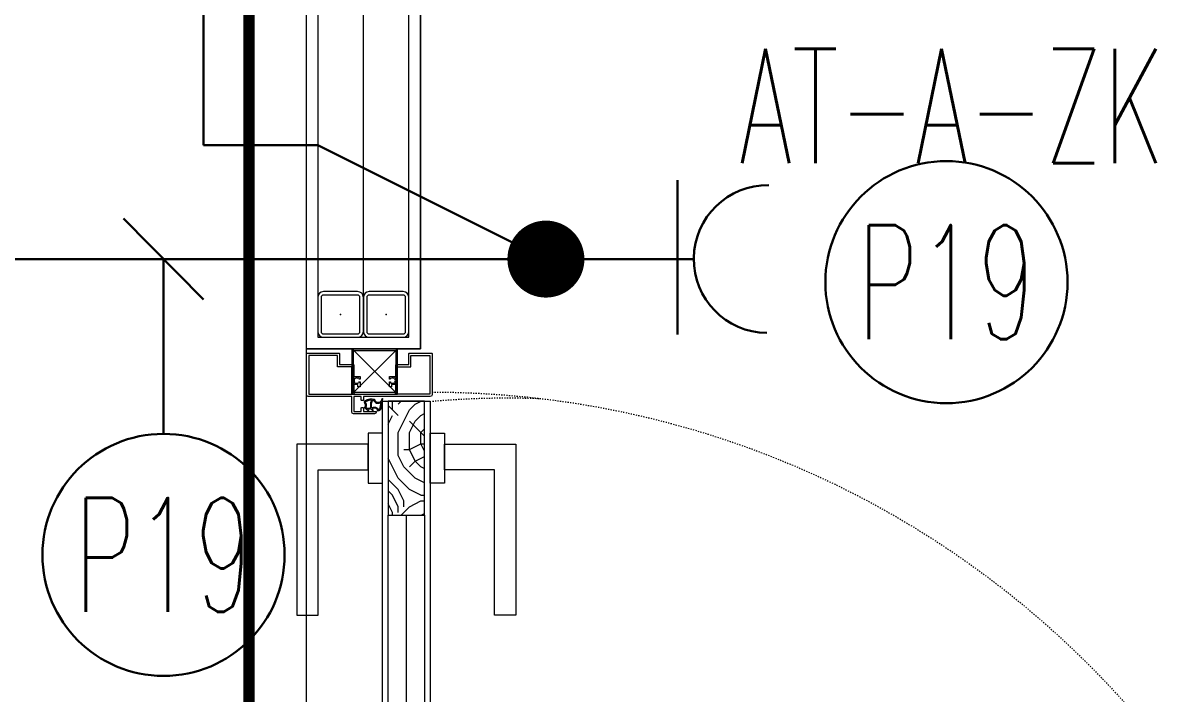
# Model space of a CAD drawing. Extents: x -1439 to 23780, y -1362 to 4476.
# Drawn here: x 1492.7 to 1593.6, y 560.7 to 619.6 of the extents above; entities that cross this region are included whole.
import ezdxf
from ezdxf.enums import TextEntityAlignment as Align

# ---------------------------------------------------------------- set-up
doc = ezdxf.new("R2010")
doc.units = 0
doc.header["$MEASUREMENT"] = 0
doc.linetypes.add('Audi$0$DOT2', pattern=[0.125, 0, -0.125])
doc.linetypes.add('Audi$0$HIDDEN2', pattern=[4.7624999999999975, 3.174999999999998, -1.587499999999999])
doc.layers.get('0').update_dxf_attribs({"color": 9, "lineweight": 9})
for name, color, linetype, lineweight in [('Audi$0$06D', 8, 'Continuous', 9), ('Audi$0$09', 8, 'Continuous', 9), ('Audi$0$10', 8, 'Continuous', 9), ('Audi$0$11', 8, 'Continuous', 9), ('Audi$0$12', 8, 'Continuous', 9), ('Audi$0$20', 8, 'Audi$0$DOT2', 9), ('Audi$0$21', 8, 'Continuous', 9), ('Audi$0$22', 8, 'Continuous', 9), ('Audi$0$33', 8, 'Audi$0$BATTING', 9), ('Audi$0$35', 8, 'Continuous', 9), ('E-KABLO', 7, 'Continuous', 30), ('E-LINYE', 7, 'Continuous', 30), ('E-PRİZ', 7, 'Continuous', 30), ('E-YAZI', 7, 'Continuous', 30)]:
    doc.layers.add(name, color=color, linetype=linetype, lineweight=lineweight)
doc.styles.add('Audi$0$Arial', font='arial.ttf', dxfattribs={"height": 2.5})
doc.styles.add('E-YAZI', font='txttw.shx')
doc.linetypes.add('Audi$0$BATTING', pattern='A,0.0001,-0.1,[134,ltypeshp.shx,S=0.1,R=0,X=-0.1,Y=0],-0.2,[134,ltypeshp.shx,S=0.1,R=180,X=0.1,Y=0],-0.1', length=0.4001000000000002)

# ---------------------------------------------------------------- blocks, each defined once
blk = doc.blocks.new('Audi$0$0_doorno')
blk.add_lwpolyline([(4.499999999999829, 5.684e-13), (12.49999999999983, 5.684e-13)])
blk.add_ellipse((-0.8905500000001325, 5.684e-13), major_axis=(-5.390550000000001, 0), ratio=0.6666666666666666)
at = {"style": 'Audi$0$Arial'}
blk.add_attdef('YUKSEKLIK', text='', height=2, dxfattribs=at).set_placement((4.999999999999821, 12.30000000000063), align=Align.TOP_LEFT)
blk.add_attdef('KAPINO', text='', height=2, dxfattribs=at).set_placement((-1.705e-13, 5.684e-13), align=Align.MIDDLE)
blk.add_attdef('GENISLIK', text='', height=2, dxfattribs=at).set_placement((4.999999999999823, -3.789358799453337), align=Align.BOTTOM_LEFT)
blk = doc.blocks.new('Audi$0$Prf-40x40')
for points in [[(1.5, -1.999999999998179), (-1.5, -2.000000000001818, -0.4142135623730951), (-2, -1.500000000001818), (-2, 1.499999999998179, -0.4142135623730951), (-1.5, 1.999999999998179), (1.5, 2.000000000001818, -0.4142135623730951), (2, 1.500000000001818), (2, -1.499999999998179, -0.4142135623730951)], [(1.5, -1.699999999998908), (-1.5, -1.700000000002544, -0.4142135623738941), (-1.699999999997089, -1.500000000001818), (-1.699999999997089, 1.499999999998179, -0.4142135623738941), (-1.5, 1.699999999998908), (1.5, 1.700000000002544, -0.4142135623738941), (1.699999999997089, 1.500000000001818), (1.699999999997089, -1.499999999998179, -0.4142135623738941)]]:
    blk.add_lwpolyline(points, format="xyb", close=True)
at = {"color": 252}
blk.add_point((0, 0), dxfattribs=at)
blk = doc.blocks.new('Audi$0$p-korkasa_40x40')
at = {"layer": 'Audi$0$10'}
for points in [[(-2, -2), (-2, -2, 4.557571570274368), (-2, -2), (2, -2.000000000000454, 6.895317174706505), (2, -2.000000000000454), (2, -2.000000000000454), (2, 2.000000000000454), (-2, 2), (-2, -2)], [(-1.85000000000582, -1.85000000000582), (-1.85000000000582, 1.85000000000582), (1.85000000000582, 1.85000000000582), (1.85000000000582, -1.85000000000582), (-1.85000000000582, -1.85000000000582, -4.556434831823175), (-1.85000000000582, -1.85000000000582)]]:
    blk.add_lwpolyline(points, format="xyb", close=True, dxfattribs=at)
for points in [[(2, -2.000000000000454), (-2, 2)], [(2, 2.000000000000454), (-2, -1.96874570933869)]]:
    blk.add_lwpolyline(points, dxfattribs=at)
blk = doc.blocks.new('Audi$0$p-kapı')
at = {"layer": 'Audi$0$09'}
h = blk.add_hatch(dxfattribs=at)
h.set_pattern_fill('LOGEND', color=256, scale=10, style=0)
h.set_pattern_definition([(360, (-1512.441820109354, -1967.639528495034), (9.999999999999996, -10), [3, -7]), (360, (-1512.441820109354, -1968.139528495034), (9.999999999999996, -10), [3, -7]), (360, (-1511.941820109354, -1969.139528495034), (9.999999999999996, -10), [2, -8]), (360, (-1511.441820109354, -1970.139528495034), (9.999999999999996, -10), [1.5, -8.5]), (360, (-1511.441820109354, -1971.139528495034), (9.999999999999996, -10), [1, -9]), (360, (-1513.941820109354, -1972.139528495034), (9.999999999999996, -10), [0.5, -2.5, 0.5, -6.5]), (360, (-1512.441820109354, -1972.639528495034), (9.999999999999996, -10), [0.5, -4, 1.5, -4]), (360, (-1510.441820109354, -1973.139528495034), (9.999999999999996, -10), [0.5, -0.5, 0.5, -8.5]), (360, (-1510.941820109354, -1973.639528495034), (9.999999999999996, -10), [0.5, -9.5]), (360, (-1511.441820109354, -1974.639528495034), (9.999999999999996, -10), [1.5, -8.5]), (360, (-1511.441820109354, -1975.639528495034), (9.999999999999996, -10), [2, -8]), (360, (-1511.941820109354, -1976.639528495034), (9.999999999999996, -10), [2.5, -3, 0.5, -4]), (270, (-1515.941820109354, -1970.639528495034), (-10, -9.999999999999996), [0.5, -1, 2.5, -6]), (270, (-1515.441820109354, -1971.639528495034), (-10, -9.999999999999996), [0.5, -0.5, 1.5, -7.5]), (270, (-1514.941820109354, -1975.639528495034), (-10, -9.999999999999996), [1, -9]), (270, (-1514.441820109354, -1971.639528495034), (-10, -9.999999999999996), [2, -3, 0.5, -4.5]), (270, (-1513.941820109354, -1977.139528495033), (-10, -9.999999999999996), [0.5, -9.5]), (270, (-1513.441820109354, -1972.139528495034), (-10, -9.999999999999996), [1.5, -8.5]), (270, (-1512.441820109354, -1972.639528495034), (-10, -9.999999999999996), [1, -9]), (270, (-1511.441820109354, -1972.639528495034), (-10, -9.999999999999996), [0.5, -1.5, 1.5, -6.5]), (270, (-1510.941820109354, -1973.139528495034), (-10, -9.999999999999996), [0.5, -9.5]), (270, (-1510.441820109354, -1971.139528495034), (-10, -9.999999999999996), [1.399999999999999, -8.6]), (270, (-1509.941820109354, -1969.139528495034), (-10, -9.999999999999996), [1, -9]), (270, (-1508.941820109354, -1973.139528495034), (-10, -9.999999999999996), [0.5, -9.5]), (270, (-1507.941820109354, -1972.639528495034), (-10, -9.999999999999996), [1.5, -8.5]), (270, (-1506.941820109354, -1972.639528495034), (-10, -9.999999999999996), [1.5, -8.5]), (314.9999999999999, (-1508.441820109354, -1968.639528495034), (-3.3e-15, -10.00000000019025), [0.7071000000000001, -0.7071000000000001, 0.7071000000000001, -12.02083562]), (314.9999999999999, (-1510.441820109354, -1971.139528495034), (-3.3e-15, -10.00000000019025), [1.414199999999999, -12.72793562]), (314.9999999999999, (-1514.441820109354, -1976.139528495034), (-3.3e-15, -10.00000000019025), [1.414199999999999, -12.72793562]), (314.9999999999999, (-1512.441820109354, -1973.639528495034), (-3.3e-15, -10.00000000019025), [1.414199999999999, -12.72793562]), (314.9999999999999, (-1511.941820109354, -1971.639528495034), (-3.3e-15, -10.00000000019025), [1.414199999999999, -12.72793562]), (314.9999999999999, (-1508.941820109354, -1969.639528495034), (-3.3e-15, -10.00000000019025), [1.414199999999999, -12.72793562]), (314.9999999999999, (-1509.941820109354, -1970.139528495034), (-3.3e-15, -10.00000000019025), [2.121319999999998, -12.02081562]), (314.9999999999999, (-1512.941820109354, -1974.639528495034), (-3.3e-15, -10.00000000019025), [0.7071000000000001, -13.43503562]), (314.9999999999999, (-1513.441820109354, -1975.639528495034), (-3.3e-15, -10.00000000019025), [0.7071000000000001, -13.43503562]), (314.9999999999999, (-1509.441820109354, -1975.639528495034), (-3.3e-15, -10.00000000019025), [0.7071000000000001, -13.43503562]), (314.9999999999999, (-1513.441820109354, -1970.639528495034), (-3.3e-15, -10.00000000019025), [0.7071000000000001, -13.43503562]), (314.9999999999999, (-1507.941820109354, -1974.139528495034), (-3.3e-15, -10.00000000019025), [0.7071000000000001, -13.43503562]), (314.9999999999999, (-1511.441820109354, -1973.139528495034), (-3.3e-15, -10.00000000019025), [0.7071000000000001, -13.43503562]), (314.9999999999999, (-1510.441820109354, -1974.139528495034), (-3.3e-15, -10.00000000019025), [0.7071000000000001, -13.43503562]), (225, (-1510.941820109354, -1972.139528495034), (-10.00000000019025, 3.3e-15), [0.7071000000000001, -0.7071000000000001, 2.121319999999998, -10.60661562]), (225, (-1509.441820109354, -1972.139528495034), (-10.00000000019025, 3.3e-15), [0.7071000000000001, -13.43503562]), (225, (-1509.441820109354, -1968.639528495034), (-10.00000000019025, 3.3e-15), [0.7071000000000001, -13.43503562]), (225, (-1511.441820109354, -1971.139528495034), (-10.00000000019025, 3.3e-15), [0.7071000000000001, -13.43503562]), (225, (-1509.941820109354, -1973.139528495034), (-10.00000000019025, 3.3e-15), [0.7071000000000001, -13.43503562]), (225, (-1512.441820109354, -1970.639528495034), (-10.00000000019025, 3.3e-15), [0.7071000000000001, -13.43503562]), (225, (-1508.441820109354, -1970.639528495034), (-10.00000000019025, 3.3e-15), [0.7071000000000001, -13.43503562]), (225, (-1515.441820109354, -1967.639528495034), (-10.00000000019025, 3.3e-15), [0.7071000000000001, -13.43503562]), (225, (-1514.941820109354, -1968.139528495034), (-10.00000000019025, 3.3e-15), [1.414199999999999, -12.72793562]), (225, (-1514.441820109354, -1968.639528495034), (-10.00000000019025, 3.3e-15), [1.414199999999999, -12.72793562]), (225, (-1513.441820109354, -1968.639528495034), (-10.00000000019025, 3.3e-15), [1.414199999999999, -12.72793562]), (225, (-1512.941820109354, -1969.639528495034), (-10.00000000019025, 3.3e-15), [1.414199999999999, -12.72793562]), (225, (-1508.941820109354, -1973.639528495034), (-10.00000000019025, 3.3e-15), [1.414199999999999, -12.72793562]), (225, (-1506.941820109354, -1968.639528495034), (-10.00000000019025, 3.3e-15), [1.414199999999999, -12.72793562]), (225, (-1506.441820109354, -1976.639528495034), (-10.00000000019025, 3.3e-15), [1.414199999999999, -12.72793562]), (225, (-1506.441820109354, -1975.639528495034), (-10.00000000019025, 3.3e-15), [1.414199999999999, -12.72793562]), (225, (-1507.441820109354, -1975.139528495034), (-10.00000000019025, 3.3e-15), [1.414199999999999, -12.72793562]), (225, (-1514.441820109354, -1975.139528495034), (-10.00000000019025, 3.3e-15), [2.121319999999998, -12.02081562]), (225, (-1507.941820109354, -1974.139528495034), (-10.00000000019025, 3.3e-15), [2.121319999999998, -12.02081562]), (333.4349487999999, (-1513.441820109354, -1977.139528495033), (10.00000000000094, -4.0006493e-09), [1.117999999999998, -21.24267976999997]), (333.4349487999999, (-1513.441820109354, -1972.139528495034), (10.00000000000094, -4.0006493e-09), [1.117999999999998, -21.24267976999997]), (333.4349487999999, (-1512.441820109354, -1975.139528495034), (10.00000000000094, -4.0006493e-09), [1.117999999999998, -21.24267976999997]), (333.4349487999999, (-1509.441820109354, -1968.139528495034), (10.00000000000094, -4.0006493e-09), [1.117999999999998, -21.24267976999997]), (333.4349487999999, (-1509.941820109354, -1969.139528495034), (10.00000000000094, -4.0006493e-09), [1.117999999999998, -21.24267976999997]), (333.4349487999999, (-1512.941820109354, -1971.139528495034), (10.00000000000094, -4.0006493e-09), [1.117999999999998, -21.24267976999997]), (333.4349487999999, (-1512.941820109354, -1976.139528495034), (10.00000000000094, -4.0006493e-09), [1.117999999999998, -21.24267976999997]), (333.4349487999999, (-1509.941820109354, -1973.139528495034), (10.00000000000094, -4.0006493e-09), [2.235999999999996, -20.12467976999998]), (296.5650511799998, (-1509.941820109354, -1974.639528495034), (5.099821e-10, -10.00000000000094), [1.117999999999975, -21.24267976999961]), (296.5650511799998, (-1508.441820109354, -1971.639528495034), (5.099821e-10, -10.00000000000094), [1.117999999999975, -21.24267976999961]), (296.5650511799998, (-1513.441820109354, -1973.639528495034), (5.099821e-10, -10.00000000000094), [1.117999999999975, -21.24267976999961]), (296.5650511799998, (-1515.441820109354, -1974.139528495034), (5.099821e-10, -10.00000000000094), [1.117999999999975, -21.24267976999961]), (296.5650511799998, (-1509.441820109354, -1972.139528495034), (5.099821e-10, -10.00000000000094), [1.117999999999975, -21.24267976999961]), (296.5650511799998, (-1510.441820109354, -1972.139528495034), (5.099821e-10, -10.00000000000094), [1.117999999999975, -21.24267976999961]), (296.5650511799998, (-1514.441820109354, -1973.639528495034), (5.099821e-10, -10.00000000000094), [2.23599999999995, -20.12467976999961]), (296.5650511799998, (-1506.941820109354, -1970.139528495034), (5.099821e-10, -10.00000000000094), [2.23599999999995, -20.12467976999961]), (296.5650511799998, (-1507.941820109354, -1970.639528495034), (5.099821e-10, -10.00000000000094), [2.23599999999995, -20.12467976999961]), (243.4349487999999, (-1515.941820109354, -1969.139528495034), (-4.0006526e-09, -10.00000000000094), [1.117999999999979, -21.24267976999967]), (243.4349487999999, (-1515.941820109354, -1974.639528495034), (-4.0006526e-09, -10.00000000000094), [1.117999999999979, -21.24267976999967]), (243.4349487999999, (-1513.941820109354, -1967.639528495034), (-4.0006526e-09, -10.00000000000094), [1.117999999999979, -21.24267976999967]), (243.4349487999999, (-1514.941820109354, -1976.639528495034), (-4.0006526e-09, -10.00000000000094), [1.117999999999979, -21.24267976999967]), (243.4349487999999, (-1513.941820109354, -1970.639528495034), (-4.0006526e-09, -10.00000000000094), [1.117999999999979, -21.24267976999967]), (243.4349487999999, (-1511.941820109354, -1971.639528495034), (-4.0006526e-09, -10.00000000000094), [1.117999999999979, -21.24267976999967]), (243.4349487999999, (-1510.941820109354, -1973.639528495034), (-4.0006526e-09, -10.00000000000094), [1.117999999999979, -21.24267976999967]), (243.4349487999999, (-1515.441820109354, -1969.639528495034), (3.2114650989e-06, -10.00000160773382), [1.117999999999979, -21.24267976999967]), (243.4349487999999, (-1512.941820109354, -1971.139528495034), (-4.0006526e-09, -10.00000000000094), [1.117999999999979, -21.24267976999967]), (243.4349487999999, (-1509.941820109354, -1970.139528495034), (-4.0006526e-09, -10.00000000000094), [1.117999999999979, -21.24267976999967]), (243.4349487999999, (-1508.941820109354, -1971.139528495034), (-4.0006526e-09, -10.00000000000094), [1.117999999999979, -21.24267976999967]), (243.4349487999999, (-1506.941820109354, -1974.139528495034), (-4.0006526e-09, -10.00000000000094), [1.117999999999979, -21.24267976999967]), (243.4349487999999, (-1514.441820109354, -1977.139528495033), (-4.0006526e-09, -10.00000000000094), [1.117999999999979, -21.24267976999967]), (243.4349487999999, (-1515.941820109354, -1976.639528495034), (-4.0006526e-09, -10.00000000000094), [2.235999999999958, -20.12467976999968]), (243.4349487999999, (-1514.441820109354, -1969.639528495034), (-4.0006526e-09, -10.00000000000094), [2.235999999999958, -20.12467976999968]), (206.5650511799999, (-1515.941820109354, -1968.139528495034), (-10.00000000000094, -5.099854e-10), [1.117999999999995, -21.24267976999997]), (206.5650511799999, (-1507.441820109354, -1967.639528495034), (-10.00000000000094, -5.099854e-10), [1.117999999999995, -21.24267976999997]), (206.5650511799999, (-1507.941820109354, -1972.639528495034), (-10.00000000000094, -5.099854e-10), [1.117999999999995, -21.24267976999997]), (206.5650511799999, (-1511.941820109354, -1969.139528495034), (-10.00000000000094, -5.099854e-10), [1.117999999999995, -21.24267976999997]), (206.5650511799999, (-1512.441820109354, -1968.139528495034), (-10.00000000000094, -5.099854e-10), [1.117999999999995, -21.24267976999997]), (206.5650511799999, (-1511.441820109354, -1970.139528495034), (-10.00000000000094, -5.099854e-10), [1.117999999999995, -21.24267976999997]), (206.5650511799999, (-1508.441820109354, -1976.139528495034), (-10.00000000000094, -5.099854e-10), [1.117999999999995, -21.24267976999997]), (206.5650511799999, (-1507.441820109354, -1976.639528495034), (-10.00000000000094, -5.099854e-10), [2.235999999999995, -20.12467976999997])])
h.paths.add_polyline_path([(1.170000000001889, -81.66295667744998), (1.202328709074208, -81.66295667744998), (1.202328709074208, -80.86796583734395), (1.170000000001889, -80.86796583734395), (1.170000000001889, -80.34999999999854), (1.202328709074208, -80.34999999999854), (1.202328709074208, -79.40000000000146), (4.337671290930301, -79.40000000000146), (4.337671290930301, -80.34999999999854), (4.370000000002618, -80.34999999999854), (4.370000000002618, -80.86796583734395), (4.337671290930301, -80.86796583734395), (4.337671290930301, -81.66295667744998), (4.370000000002618, -81.66295667744998), (4.370000000002618, -85.40000000000146), (1.170000000001889, -85.40000000000146)])
h.paths.add_polyline_path([(1.202328709074208, -77.93203416265895), (1.202328709074208, -77.13704332255294), (1.170000000001889, -77.13704332255294), (1.170000000001889, -75.40008858544023), (4.370000000002618, -75.40008858544023), (4.370000000002618, -77.13704332255294), (4.337671290930301, -77.13704332255294), (4.337671290930301, -77.93203416265895), (4.370000000002618, -77.93203416265895), (4.370000000002618, -78.44999999999709), (4.337671290930301, -78.45000000000434), (4.337671290930301, -79.40000000000146), (1.202328709074208, -79.40000000000146), (1.202328709074208, -78.45000000000434), (1.170000000001889, -78.45000000000434), (1.170000000001889, -77.93203416265895)])
at = {"layer": 'Audi$0$10'}
h = blk.add_hatch(color=256, dxfattribs=at)
edge = h.paths.add_edge_path()
edge.add_spline(control_points=[(-0.5369756097570644, -84.51241686969297), (-0.5906374453152239, -84.5518905258723), (-0.6878822009421129, -84.62342378614264), (-0.7823709486983716, -84.73020272285794), (-0.8899654388224005, -84.81634565772401), (-0.8351330276491353, -84.92515451247162), (-0.7993581297414494, -85.02739724353887), (-0.8236312188018928, -85.13593551153463), (-0.8909774078929331, -85.2204025707906), (-0.8936748011838059, -85.31350848440346), (-0.8901922852564894, -85.42809680375649), (-0.728764212148235, -85.49924616048519), (-0.5556085026000801, -85.58372597600827), (-0.3208874964548158, -85.6044139906153), (-0.1643808494300174, -85.57919688549735), (-0.0170845106040361, -85.58614067232702), (-0.0044594722057809, -85.47231593469769), (0.0795073431909259, -85.40046526712104), (0.1646003593887144, -85.2870381913017), (0.2895508234578301, -85.30929536580516), (0.4061617531915547, -85.32681202102684), (0.5518175704273744, -85.36757930904423), (0.5995418682032323, -85.49443736144892), (0.6480338603832934, -85.67184330132295), (0.6698076058928564, -85.62376578052499), (0.6769063150313741, -85.59945321430133)], knot_values=[0, 0, 0, 0, 1.972481329933421, 3.574485720078666, 4.459231721842631, 5.627326994262999, 6.631388320856649, 7.787072978740821, 8.75015276194368, 9.776376719050775, 10.52172028727109, 11.98318526219924, 14.34903833668033, 16.62296311174929, 18.66660599276623, 19.53265988375316, 20.30320742306432, 21.53106540985929, 22.8950020509257, 24.14050273090668, 24.94140504827469, 26.57643914558082, 28.1214307914516, 29.40842415818681, 30.06904306217089, 30.06904306217089, 30.06904306217089, 30.06904306217089], degree=3, periodic=0)
edge.add_arc((0.6577079170856451, -85.59384772447082), 0.0200000000000125, 703.7234121128039, 729.6961277373919)
edge.add_line((0.6774222141648352, -85.59047926923813), (0.514778214589569, -84.63858532773519))
edge.add_spline(control_points=[(0.5147782145904785, -84.63858532773156), (0.4684569597193331, -84.61121200024355), (0.4029367876937613, -84.55669608320022), (0.299123291955766, -84.55094408860168), (0.2368332224687037, -84.5669421721468), (0.2434630590905726, -84.56630475889688), (0.2195726180252677, -84.63769904915534), (0.2195726180252677, -84.63769904915534)], knot_values=[0, 0, 0, 0, 0.2230052084876708, 0.4469780816912642, 0.8022655540997069, 1.018676818468204, 1.060393501096338, 1.060393501096338, 1.060393501096338, 1.060393501096338], degree=3, periodic=0)
edge.add_arc((-0.0149015127535677, -84.5842358186128), 0.2404920685283454, 578.8576386954633, 707.1553904040015, ccw=False)
edge.add_spline(control_points=[(-0.2021744220619439, -84.73511753541244), (-0.1844337589864153, -84.70879782966219), (-0.1854437276160752, -84.65074498127069), (-0.1315036820815294, -84.5540416680233), (-0.2492554579002899, -84.55561594154278), (-0.2605854891371564, -84.74868430823697), (-0.4150242235737096, -84.68619836643484), (-0.6628840222583677, -84.69875890661933), (-0.5288317618396832, -84.58261839942134), (-0.5347583595721517, -84.5315299911963), (-0.5369756097570644, -84.51241686969297)], knot_values=[1.684532790128255, 1.684532790128255, 1.684532790128255, 1.684532790128255, 1.827512949640418, 2.001131811412198, 2.034132841388928, 2.383878172112238, 2.570749579948123, 2.81730155771981, 2.995364809708569, 3.101801527567439, 3.101801527567439, 3.101801527567439, 3.101801527567439], degree=3, periodic=0)
edge = h.paths.add_edge_path(flags=16)
edge.add_spline(control_points=[(0.4883339317893844, -85.29245044420531), (0.4716886541282295, -85.27617170474696), (0.4523573484184455, -85.25991805080413), (0.4147011533677869, -85.23712323497604), (0.4001201892897372, -85.23009669489694), (0.3915949691217975, -85.22622697612678)], knot_values=[4.696285649924368, 4.696285649924368, 4.696285649924368, 4.696285649924368, 4.79612257682362, 4.79612257682362, 4.854419796380462, 4.854419796380462, 4.854419796380462, 4.854419796380462], degree=3, periodic=0)
edge.add_spline(control_points=[(0.3915949691217975, -85.22622697612678), (0.3885683923836041, -85.22639217222604), (0.3855311636252736, -85.2263443169286), (0.3757315162838495, -85.22599751089729), (0.3681160688320233, -85.22548559508868), (0.3516475183459988, -85.22407014974306), (0.3429637488879962, -85.22319709650765), (0.3252907630521804, -85.2211618914589), (0.316594720883586, -85.22002240030999), (0.291213085376512, -85.21633801807184), (0.2728923982976994, -85.2134663161123), (0.2312442128131806, -85.21019387182605), (0.2079686403376399, -85.20950475220161), (0.1708219201973407, -85.21554820335585), (0.157941705580015, -85.21878033129907), (0.126446850845241, -85.22976943991671), (0.1093897561368067, -85.23913722649013), (0.0793808313101181, -85.25973395552137), (0.0663699295146216, -85.27124699160045), (0.0429483607986185, -85.29429669502858), (0.0327881743869512, -85.30545581124898), (0.0148434022485162, -85.32623104828235), (0.0068756339605898, -85.33600692905749), (-0.0090410068587516, -85.355167020105), (-0.0171964423425379, -85.36496325665941), (-0.0399044250698353, -85.3944018574839), (-0.0547606956715754, -85.41583520011045), (-0.0673612565879012, -85.44141278987809)], knot_values=[3.795205768767631, 3.795205768767631, 3.795205768767631, 3.795205768767631, 3.825435281411388, 3.825435281411388, 3.876175829762433, 3.876175829762433, 3.923120005564896, 3.923120005564896, 3.970064181367359, 3.970064181367359, 4.056079576782028, 4.056079576782028, 4.1420949721967, 4.1420949721967, 4.181856208153813, 4.181856208153813, 4.244411595576305, 4.244411595576305, 4.309456277789172, 4.309456277789172, 4.374500960002043, 4.374500960002043, 4.436400391423946, 4.436400391423946, 4.498299822845847, 4.498299822845847, 4.605733337985941, 4.605733337985941, 4.605733337985941, 4.605733337985941], degree=3, periodic=0)
edge.add_arc((-0.1355372299003648, -85.40782653281349), 0.0759999999999773, 567.2221899925271, 693.7732677223272, ccw=False)
edge.add_arc((0.7681294868853002, -85.02277503077494), 1.058097748058568, 888.8376998673891, 923.3761552425167, ccw=False)
edge.add_arc((-0.2503260998964834, -84.82178951549577), 0.0200000000000284, 779.8045860840282, 888.9000715373779, ccw=False)
edge.add_arc((-0.0254490172264923, -84.53800291659718), 0.3422998841750275, 951.1287320440587, 1055.511948304005)
edge.add_arc((0.3533265005826252, -84.70197943761741), 0.0708012071070941, 720.1577279099495, 881.8184495585258, ccw=False)
edge.add_line((0.4241274394116772, -84.7017845312512), (0.5220320556400111, -85.27478329712176))
edge.add_arc((0.5023177585608211, -85.27815175234718), 0.019999999999999, 585.6378390656023, 729.6961277305409, ccw=False)
edge = h.paths.add_edge_path(flags=16)
edge.add_spline(control_points=[(-0.3815073000114353, -85.52777787788362), (-0.3834389916773944, -85.52724453018163), (-0.3853727186760807, -85.52670610733912), (-0.4205788632025361, -85.51682294036436), (-0.4544610585180635, -85.50601336516411), (-0.4889215080875148, -85.49418731541662), (-0.4900629374460549, -85.49379462555952), (-0.4912037800822874, -85.49340117004613)], knot_values=[2.606882164150666, 2.606882164150666, 2.606882164150666, 2.606882164150666, 2.618308665253161, 2.618308665253161, 2.814704777591772, 2.814704777591772, 2.821436412206805, 2.821436412206805, 2.821436412206805, 2.821436412206805], degree=3, periodic=0)
edge.add_spline(control_points=[(-0.4912037800822874, -85.49340117004613), (-0.5233471352403285, -85.48231552171637), (-0.5550247264036443, -85.47062207480484), (-0.5877413626330963, -85.45796293672173), (-0.5892461558505602, -85.4573792198862), (-0.5907511911427719, -85.45679395195477)], knot_values=[2.408074102405524, 2.408074102405524, 2.408074102405524, 2.408074102405524, 2.597738580129102, 2.597738580129102, 2.606882164150666, 2.606882164150666, 2.606882164150666, 2.606882164150666], degree=3, periodic=0)
edge.add_spline(control_points=[(-0.5907511911427719, -85.45679395195477), (-0.6054095705112559, -85.45109370061981), (-0.6200909125836916, -85.4452463134803), (-0.6513064689206658, -85.43253770701268), (-0.6679456813908474, -85.42560582750595), (-0.6975867124383514, -85.41301002278487), (-0.7102365350583569, -85.40760968485122), (-0.7229134244116722, -85.40205673102902)], knot_values=[2.149006277224146, 2.149006277224146, 2.149006277224146, 2.149006277224146, 2.238060749371884, 2.238060749371884, 2.336258805541189, 2.336258805541189, 2.408074102405524, 2.408074102405524, 2.408074102405524, 2.408074102405524], degree=3, periodic=0)
edge.add_spline(control_points=[(-0.7229134244116722, -85.40205673102902), (-0.7275705286083394, -85.40001674441737), (-0.7322312857468205, -85.39795616069752), (-0.7455618066960596, -85.39199150963395), (-0.7536017658676429, -85.3881710095229), (-0.7677693781188282, -85.38105523245758), (-0.7739268021578029, -85.37775809279992), (-0.7842826841624629, -85.37176572963654), (-0.7883197533083149, -85.36926390407461), (-0.7920567741166451, -85.36629840687965)], knot_values=[1.977607441624772, 1.977607441624772, 1.977607441624772, 1.977607441624772, 2.003990200929743, 2.003990200929743, 2.053089229014396, 2.053089229014396, 2.101047753119271, 2.101047753119271, 2.149006277224144, 2.149006277224144, 2.149006277224144, 2.149006277224144], degree=3, periodic=0)
edge.add_arc((-0.7796246261059423, -85.35063182793965), 0.0200000000000304, 900.5555631517888, 951.5663893431631, ccw=False)
edge.add_spline(control_points=[(-0.7994840715909959, -85.35299877215583), (-0.7996182607275844, -85.35187288089946), (-0.7997274019762699, -85.35072960989055), (-0.8002259230997879, -85.34462242021978), (-0.8004687433967774, -85.33851066090575), (-0.8008469303676973, -85.32128280500183), (-0.8008342107059434, -85.30943071842918), (-0.8005320933662003, -85.2993613856379)], knot_values=[1.69878072459484, 1.69878072459484, 1.69878072459484, 1.69878072459484, 1.709176364630534, 1.709176364630534, 1.751194216338215, 1.751194216338215, 1.814824352558606, 1.814824352558606, 1.814824352558606, 1.814824352558606], degree=3, periodic=0)
edge.add_spline(control_points=[(-0.8005320933662003, -85.2993613856379), (-0.8005291922345351, -85.29926469321072), (-0.8005262644182947, -85.29916816516925), (-0.8002453347398841, -85.2900058112791), (-0.7996581484585477, -85.28216809327569), (-0.7983876424550544, -85.27219494782912), (-0.7979033033734595, -85.2691682961231), (-0.7967892664892136, -85.26359999037959), (-0.7963274052344786, -85.26168751184014), (-0.7950642314099241, -85.25704070857319), (-0.7941042474449205, -85.25426319411052), (-0.7922515160280456, -85.25010678642865), (-0.7915139412471035, -85.24861359065837), (-0.7898580297332956, -85.24541914485599), (-0.7890619376630639, -85.2439227982468), (-0.7868423479412741, -85.23990738076826), (-0.785815735354845, -85.23813671410605), (-0.7847239510629151, -85.2363075673493)], knot_values=[1.498288754767149, 1.498288754767149, 1.498288754767149, 1.498288754767149, 1.498899773643438, 1.498899773643438, 1.55638679152604, 1.55638679152604, 1.58513030046734, 1.58513030046734, 1.61387380940864, 1.61387380940864, 1.646408564364206, 1.646408564364206, 1.665384561853024, 1.665384561853024, 1.684360559341839, 1.684360559341839, 1.69878072459484, 1.69878072459484, 1.69878072459484, 1.69878072459484], degree=3, periodic=0)
edge.add_line((-0.7847239510629151, -85.2363075673493), (-0.7586869314282012, -85.19268582784571))
edge.add_line((-0.7586869314254728, -85.19268582784571), (-0.7255136902876984, -85.10717331456544))
edge.add_line((-0.7255136902895174, -85.10717331456544), (-0.7173155414820941, -85.03151368951148))
edge.add_line((-0.7173155414820941, -85.03151368950785), (-0.7384525110683171, -84.92615187598132))
edge.add_spline(control_points=[(-0.7384525110719551, -84.92615187598132), (-0.7417319309315645, -84.91712462047145), (-0.7452146564100987, -84.90836485676846), (-0.7561384565451591, -84.8820235105304), (-0.7633910574986658, -84.86627040452005), (-0.7682081721068243, -84.8538242785144)], knot_values=[0.9322138717899155, 0.9322138717899155, 0.9322138717899155, 0.9322138717899155, 0.9728151593248144, 0.9728151593248144, 1.059280169269481, 1.059280169269481, 1.059280169269481, 1.059280169269481], degree=3, periodic=0)
edge.add_arc((-0.7495564365199244, -84.84660536172305), 0.0199999999999873, 851.1876026072525, 924.1288367209762, ccw=False)
edge.add_spline(control_points=[(-0.7630056632260676, -84.83180271666062), (-0.7554750532144681, -84.82496063668805), (-0.7451898386098037, -84.81607690209785), (-0.7354561730571731, -84.80713799077056), (-0.7354408858154784, -84.8071239508572), (-0.735425599890732, -84.80710991127125)], knot_values=[0.6191493752113117, 0.6191493752113117, 0.6191493752113117, 0.6191493752113117, 0.6800377646677511, 0.6800377646677511, 0.6801335518299229, 0.6801335518299229, 0.6801335518299229, 0.6801335518299229], degree=3, periodic=0)
edge.add_line((-0.735425599890732, -84.80710991127125), (-0.7085877083327432, -84.78161459538023))
edge.add_arc((-0.6554298056871632, -84.83593068311166), 0.0760000000000115, 831.8248503193477, 854.3825803939201, ccw=False)
edge.add_line((-0.6836843639466679, -84.76537800819642), (-0.6090193983354766, -84.76230358183967))
edge.add_line((-0.6090193983327481, -84.76230358184694), (-0.5257167661893618, -84.76654401337144))
edge.add_line((-0.5257167661911808, -84.7665440133642), (-0.4458209923805044, -84.77061102240259))
edge.add_line((-0.445820992379595, -84.77061102240259), (-0.3993508796656897, -84.77297653385904))
edge.add_line((-0.3993508796665992, -84.77297653385904), (-0.3993451848336917, -84.77297978937713))
edge.add_arc((-0.4095884813359591, -84.84828632878634), 0.0760000000000394, 712.7718027218857, 802.2540888927069, ccw=False)
edge.add_line((-0.3341924609158013, -84.85784876073743), (-0.3342328856770109, -84.85770303229218))
edge.add_line((-0.3342328856779204, -84.85770303229218), (-0.3466309443083446, -84.92453509728512))
edge.add_line((-0.3466309443065256, -84.92453509728512), (-0.355971261873492, -85.01549911675102))
edge.add_line((-0.35597126187713, -85.01549911674374), (-0.3547381997259436, -85.14397923944125))
edge.add_line((-0.3547381997232151, -85.14397923944489), (-0.3473031821049517, -85.21155897400969))
edge.add_line((-0.3473031821085897, -85.21155897400604), (-0.3161650954198194, -85.35239759661633))
edge.add_arc((0.6255815801705467, -85.07032483903458), 0.9830828253785207, 916.6740540243767, 921.0841378559761)
edge.add_arc((-0.361280229568365, -85.45451898340252), 0.0760000000000061, 614.5649605422865, 743.6945358760281, ccw=False)
at = {"layer": 'Audi$0$06D'}
for points in [[(-0.5799951286935539, -81.62219937940608), (-6.829995128693553, -81.62219937940608), (-6.829995128693553, -66.62219937940608), (-4.954995128693552, -66.62219937940608), (-4.954995128693552, -79.37219937940608), (-4.954995128693552, -79.37219937940608), (-0.5799951286935539, -79.37219937940608), (-0.5799951286935539, -81.62219937940608)], [(6.120140416471259, -81.62218975205906), (12.37014041647126, -81.62218975205906), (12.37014041647126, -66.62218975205906), (10.49514041647126, -66.62218975205906), (10.49514041647126, -79.37218975205904), (10.49514041647126, -79.37218975205904), (6.120140416471259, -79.37218975205904), (6.120140416471259, -81.62218975205906)], [(0.6700048713064461, -82.59719937940827), (-0.5799951286935539, -82.59719937940827), (-0.5799951286935539, -78.19719937940681), (0.6700048713064461, -78.19719937940681), (0.6700048713064461, -82.59719937940827)], [(4.870140416471256, -82.59718975206125), (6.120140416471259, -82.59718975206125), (6.120140416471259, -78.1971897520598), (4.870140416471256, -78.1971897520598), (4.870140416471256, -82.59718975206125)]]:
    blk.add_lwpolyline(points, dxfattribs=at)
at = {"layer": 'Audi$0$10'}
for p, q in [((-0.6520531316018606, -84.76011299560923), (-0.3993804007805011, -84.77297503111913)), ((0.5220320556400111, -85.27478329712176), (0.4238229449983919, -84.70000244037509)), ((0.6774222141648352, -85.59047926923083), (0.5147782145904785, -84.63858532773156))]:
    blk.add_line(p, q, dxfattribs=at)
blk.add_lwpolyline([(-3.124999999996361, -89.60000000000582, 0.4142135623730951), (-3.099999999998543, -89.57500000000437), (-3.099999999998543, -88.59999999994034), (-1.86499999999796, -88.59999999994034, 0.4142135623730951), (-1.839999999996505, -88.57499999993888), (-1.839999999996505, -87.55454592069145), (-1.281196915806503, -87.55454592069145), (-1.281196915806503, -87.32454592068822), (-1.390486237687582, -87.32454592068822), (-1.354628344986849, -87.36040381339262, -0.0916730868048769), (-1.425339023106061, -87.43111449151183), (-1.461431334289954, -87.3950221803243, -0.2882609505077494), (-1.700962497321597, -87.3950221803243), (-1.73705480850549, -87.43111449151183, -0.091673086804877), (-1.807765486624703, -87.36040381339262), (-1.771673175440809, -87.32431150220509, -0.2882609505067066), (-1.771673175440809, -87.08478033917343), (-1.807765486624703, -87.04868802799317, -0.09167308680455198), (-1.73705480850549, -86.97797734987398), (-1.700962497321597, -87.01406966105424, -0.2882609505077494), (-1.461431334289954, -87.01406966105424), (-1.425339023106061, -86.97797734987398, -0.0916730868044047), (-1.354628344986849, -87.04868802799317), (-1.390486237687582, -87.08454592069029), (-1.281196915806503, -87.08454592069029), (-1.281196915806503, -86.67954592069145, 0.4142135623730951), (-1.30619691580432, -86.65454592069), (-1.456196915805774, -86.65454592069, 0.4142135623730951), (-1.481196915807231, -86.67954592069145), (-1.481196915807231, -86.85454592068709), (-1.839999999996505, -86.85454592068709), (-1.839999999996505, -86.15000000000146, -0.4142135623730951), (-1.689999999998688, -86), (1.690000000002328, -86, -0.4142135623730951), (1.840000000003783, -86.15000000000146), (1.840000000003783, -86.85454592068709), (1.481196915810869, -86.85454592068709), (1.481196915810869, -86.67954592069145, 0.4142135623730951), (1.456196915813051, -86.65454592069), (1.306196915811596, -86.65454592069, 0.4142135623730951), (1.281196915810139, -86.67954592069145), (1.281196915810139, -87.08454592069029), (1.390486237694856, -87.08454592069029), (1.354628344994123, -87.04868802799317, -0.0916730868044046), (1.4253390231097, -86.97797734987398), (1.46143133429723, -87.01406966105424, -0.2882609505077494), (1.700962497328873, -87.01406966105424), (1.737054808512764, -86.97797734987398, -0.09167308680455198), (1.807765486631979, -87.0486880279859), (1.771673175444448, -87.08478033917343, -0.2882609505067075), (1.771673175444448, -87.32431150220509), (1.807765486631979, -87.36040381339262, -0.0916730868048769), (1.737054808512764, -87.43111449151183), (1.700962497328873, -87.3950221803243, -0.2882609505077494), (1.46143133429723, -87.3950221803243), (1.425339023113338, -87.43111449151183, -0.091673086804877), (1.354628344994123, -87.36040381339262), (1.390486237694856, -87.32454592068822), (1.281196915810139, -87.32454592068822), (1.281196915810139, -87.55454592069145), (1.840000000003783, -87.55454592069145), (1.840000000003783, -88.57499999993888, 0.4142135623730951), (1.8650000000016, -88.59999999994034), (3.000000000003637, -88.59999999994034), (3.000000000003637, -89.57500000000437, 0.4142135623730951), (3.025000000005093, -89.60000000000582), (4.995000000002619, -89.60000000000582, 0.4142135623730951), (5.020000000004074, -89.57500000000437), (5.020000000004074, -85.95000000000437, 0.4142135623730951), (4.870000000002619, -85.80000000000291), (-0.999999999996362, -85.80000000000291), (-0.999999999996362, -85.47500000000579, 0.4142135623730951), (-1.024999999997815, -85.45000000000432), (-1.154999999998834, -85.45000000000432, 0.4142135623730951), (-1.179999999996653, -85.47500000000579), (-1.179999999996653, -85.80000000000291), (-1.839999999996505, -85.80000000000291), (-1.839999999996505, -84.4800000000032), (-1.179999999996653, -84.4800000000032), (-1.179999999996653, -84.80500000000029, 0.4142135623730951), (-1.154999999998834, -84.83000000000172), (-1.024999999997815, -84.83000000000172, 0.4142135623730951), (-0.999999999996362, -84.80500000000029), (-0.999999999996362, -84.4800000000032), (0.1400000000030559, -84.4800000000032), (0.1400000000030559, -84.4500000000044, 0.4142135623730951), (-0.0099999999983993, -84.30000000000291), (-1.869999999998981, -84.30000000000291, 0.4142135623730951), (-2.019999999996798, -84.4500000000044), (-2.019999999996798, -85.80000000000291), (-5.829999999998107, -85.80000000000291, 0.4142135623730951), (-5.979999999995925, -85.95000000000437), (-5.979999999995925, -89.57500000000437, 0.4142135623730951), (-5.95499999999447, -89.60000000000582)], format="xyb", close=True, dxfattribs=at)
blk.add_lwpolyline([(-0.2852864468113694, -85.45549108541306), (-0.3161650954170909, -85.35239759661633), (-0.3473031821085897, -85.21155897400604), (-0.3547381997232151, -85.14397923944489), (-0.35597126187713, -85.01549911674374), (-0.3466309443065256, -84.92453509728512), (-0.3342328856779204, -84.85770303229218), (-0.3498928999542841, -84.8012497731761), (-0.3993451848327822, -84.77297978937713), (-0.445820992379595, -84.77061102240259), (-0.5257167661911808, -84.7665440133642), (-0.6090193983327481, -84.76230358184694), (-0.6836843639466679, -84.76537800819642), (-0.7085877083300148, -84.78161459538387), (-0.73542559989437, -84.80710991127125), (-0.7690206406296058, -84.8420070187276), (-0.7384525110683171, -84.92615187598858), (-0.7173155414820941, -85.03151368950785), (-0.7255136902895174, -85.10717331456544), (-0.7586869314254728, -85.19268582784571), (-0.7847239510629151, -85.2363075673493), (-0.8005320933662003, -85.29936138564517), (-0.7920567741202831, -85.36629840687965), (-0.7229134244116722, -85.40205673102902), (-0.5907511911464101, -85.45679395195477), (-0.4912037800822874, -85.49340117004613), (-0.3815073000114353, -85.52777787788362), (-0.3038095378688013, -85.5042494528898), (-0.3038095819792943, -85.50424950386513), (-0.2852864468113694, -85.45549108541306)], dxfattribs=at)
for points in [[(-5.779999999998834, -89.40000000000146), (-5.779999999998834, -86.00000000000726), (-2, -86), (-2, -88.41999999994005), (-3.259999999998397, -88.41999999994005), (-3.259999999998397, -89.40000000000146)], [(2.000000000003637, -88.41999999994005), (3.160000000007128, -88.41999999994005), (3.160000000007128, -89.40000000000146), (4.820000000003347, -89.40000000000146), (4.820000000003347, -86), (2.000000000003637, -86)]]:
    blk.add_lwpolyline(points, close=True, dxfattribs=at)
for centre, radius, start, end in [((-0.6554298056871632, -84.83593068311166), 0.076, 89.26712024553211, 134.3825803926631), ((-0.4095884813359591, -84.84828632878634), 0.076, 354.2179119479063, 82.25408889278651), ((-0.2503260998964834, -84.82178951549577), 0.02, 59.80458608398602, 168.7729251493639), ((-0.0254490172264923, -84.53800291659718), 0.3422998841750354, 231.1287320442195, 335.5453093008013), ((-0.0149015127535677, -84.5842358186128), 0.2404920685283614, 218.8576386953065, 347.1553904039617), ((0.3533265005826252, -84.70197943761741), 0.0708012071070867, 358.4304577292652, 162.5451504378122), ((-0.7796246261059423, -85.35063182793965), 0.02, 186.7967250026899, 231.5663893636672), ((-0.7495564365199244, -84.84660536172305), 0.02, 132.2573172529717, 201.1582946275182), ((-0.361280229568365, -85.45451898340252), 0.076, 254.5649605628871, 23.69453592147686), ((0.6255815801705467, -85.07032483903458), 0.983082825378532, 167.5093280798138, 201.0841378523925), ((0.7681294868853002, -85.02277503077494), 1.058097748058572, 168.8352965664554, 203.3761552416839), ((-0.1355372299003648, -85.40782653281349), 0.076, 207.2221899832949, 333.7732677343374), ((0.5023177585608211, -85.27815175234718), 0.02, 225.6378390694745, 9.69612772742874)]:
    blk.add_arc(centre, radius, start, end, dxfattribs=at)
for points, knots in [([(-0.5369756097570644, -84.51241686969297), (-0.5906374453152239, -84.5518905258723), (-0.6878822009421129, -84.62342378614264), (-0.7823709486983716, -84.73020272285794), (-0.8899654388224005, -84.81634565772401), (-0.8351330276491353, -84.92515451247162), (-0.7993581297414494, -85.02739724353887), (-0.8236312188018928, -85.13593551153463), (-0.8909774078929331, -85.2204025707906), (-0.8936748011838059, -85.31350848440346), (-0.8901922852564894, -85.42809680375649), (-0.728764212148235, -85.49924616048519), (-0.5556085026000801, -85.58372597600827), (-0.3208874964548158, -85.6044139906153), (-0.1643808494300174, -85.57919688549735), (-0.0170845106040361, -85.58614067232702), (-0.0044594722057809, -85.47231593469769), (0.0795073431909259, -85.40046526712104), (0.1646003593887144, -85.2870381913017), (0.2895508234578301, -85.30929536580516), (0.4061617531915547, -85.32681202102684), (0.5518175704273744, -85.36757930904423), (0.6195418682036689, -85.49443736144892), (0.6480338603832934, -85.67184330132295), (0.6698076058928564, -85.62376578052499), (0.6769063150313741, -85.59945321430133)], [0, 0, 0, 0, 1.972481329933421, 3.574485720078666, 4.459231721842631, 5.627326994262999, 6.631388320856649, 7.787072978740821, 8.75015276194368, 9.776376719050775, 10.52172028727109, 11.98318526219924, 14.34903833668033, 16.62296311174929, 18.66660599276623, 19.53265988375316, 20.30320742306432, 21.53106540985929, 22.8950020509257, 24.14050273090668, 24.94140504827469, 26.57643914558082, 28.1214307914516, 29.40842415818681, 30.06904306217089, 30.06904306217089, 30.06904306217089, 30.06904306217089]), ([(-0.7085877083300148, -84.78161459538387), (-0.7171164821520506, -84.7899615096685), (-0.7260432657021739, -84.79849364772963), (-0.7451898386098037, -84.81607690209785), (-0.7554750532144681, -84.82496063668805), (-0.7630056632260676, -84.83180271666062)], [0.5601748397419227, 0.5601748397419227, 0.5601748397419227, 0.5601748397419227, 0.6192451623734839, 0.6192451623734839, 0.680133551829923, 0.680133551829923, 0.680133551829923, 0.680133551829923]), ([(-0.2021744220619439, -84.73511753541244), (-0.1844337589864153, -84.70879782966219), (-0.1854437276160752, -84.65074498127069), (-0.1315036820815294, -84.5540416680233), (-0.2492554579002899, -84.55561594154278), (-0.2605854891371564, -84.74868430823697), (-0.4150242235737096, -84.68619836643484), (-0.6628840222583677, -84.69875890661933), (-0.5288317618396832, -84.58261839942134), (-0.5347583595721517, -84.5315299911963), (-0.5369756097570644, -84.51241686969297)], [1.684532790128255, 1.684532790128255, 1.684532790128255, 1.684532790128255, 1.827512949640418, 2.001131811412198, 2.034132841388928, 2.383878172112238, 2.570749579948123, 2.81730155771981, 2.995364809708569, 3.101801527567439, 3.101801527567439, 3.101801527567439, 3.101801527567439]), ([(0.5147782145904785, -84.63858532773156), (0.4684569597193331, -84.61121200024355), (0.4029367876937613, -84.55669608320022), (0.299123291955766, -84.55094408860168), (0.2368332224687037, -84.5669421721468), (0.2434630590905726, -84.56630475889688), (0.2195726180252677, -84.63769904915534), (0.2195726180252677, -84.63769904915534)], [0, 0, 0, 0, 0.2230052084876708, 0.4469780816912642, 0.8022655540997069, 1.018676818468204, 1.060393501096338, 1.060393501096338, 1.060393501096338, 1.060393501096338]), ([(-0.7682081721068243, -84.8538242785144), (-0.7633910574986658, -84.86627040452005), (-0.7561384565451591, -84.8820235105304), (-0.7432136414427079, -84.91319004831894), (-0.7377413171088847, -84.9272809364047), (-0.7283581326410058, -84.9565727438603), (-0.7242661277850857, -84.97221722294488), (-0.717914586468396, -85.00899065411068), (-0.7165164292564441, -85.03093997899852), (-0.7186985585321966, -85.07347081551416), (-0.7220867810865457, -85.09436092965186), (-0.7319183873587463, -85.13214544436052), (-0.7378786975896219, -85.14915391769318), (-0.7498877078542137, -85.17610454657552), (-0.7553039138510941, -85.18659915997705), (-0.7653394280714565, -85.20473050871078), (-0.7701119946723339, -85.21265011573269), (-0.7797062856225239, -85.22820081818645), (-0.7842275953080389, -85.23517708160216), (-0.7890619376667019, -85.2439227982468), (-0.7898580297332956, -85.24541914485599), (-0.7915139412471035, -85.24861359065837), (-0.7922515160280456, -85.25010678642865), (-0.7941042474449205, -85.25426319411052), (-0.7950642314099241, -85.25704070857319), (-0.7963274052344786, -85.26168751184014), (-0.7967892664892136, -85.26359999037959), (-0.7979033033734595, -85.2691682961231), (-0.7983876424550544, -85.27219494782912), (-0.7996581484585477, -85.28216809327569), (-0.8002453347398841, -85.2900058112791), (-0.8008339442421855, -85.30920295909162), (-0.8008491176260577, -85.3211831670851), (-0.8004687433967774, -85.33851066090575), (-0.8002259230997879, -85.34462242021978), (-0.7997274019762699, -85.35072960989055), (-0.7996182607275844, -85.35187288089946), (-0.7994840715909959, -85.35299877215583)], [0.9322138717899155, 0.9322138717899155, 0.9322138717899155, 0.9322138717899155, 1.018678881734585, 1.018678881734585, 1.082556095212454, 1.082556095212454, 1.146433308690327, 1.146433308690327, 1.225396899008182, 1.225396899008182, 1.304360489326034, 1.304360489326034, 1.372259955503497, 1.372259955503497, 1.415603443997421, 1.415603443997421, 1.458946932491345, 1.458946932491345, 1.512708920020149, 1.512708920020149, 1.531684917508965, 1.531684917508965, 1.550660914997782, 1.550660914997782, 1.583195669953349, 1.583195669953349, 1.611939178894649, 1.611939178894649, 1.640682687835949, 1.640682687835949, 1.698169705718551, 1.698169705718551, 1.76241086081523, 1.76241086081523, 1.804428712522914, 1.804428712522914, 1.814824352558608, 1.814824352558608, 1.814824352558608, 1.814824352558608]), ([(-0.7920567741166451, -85.36629840687965), (-0.7883197533083149, -85.36926390407461), (-0.7842826841624629, -85.37176572963654), (-0.7739268021578029, -85.37775809279992), (-0.7677693781188282, -85.38105523245758), (-0.7536017658676429, -85.3881710095229), (-0.7455618066960596, -85.39199150963395), (-0.7195482882671059, -85.4036310817828), (-0.7021864228372579, -85.41105539935234), (-0.6679456813908474, -85.42560582750595), (-0.6513064689206658, -85.43253770701268), (-0.6185666497913191, -85.44586687765695), (-0.6023965166750715, -85.45229237764578), (-0.5539169421463157, -85.47105071281112), (-0.5210979254807171, -85.48314509405462), (-0.4544610585180635, -85.50601336516411), (-0.4205788632025361, -85.51682294036436), (-0.3853727186760807, -85.52670610733912), (-0.3834389916773944, -85.52724453017436), (-0.3815073000114353, -85.52777787788362)], [1.977607441624772, 1.977607441624772, 1.977607441624772, 1.977607441624772, 2.025565965729647, 2.025565965729647, 2.073524489834522, 2.073524489834522, 2.122623517919175, 2.122623517919175, 2.220821574088481, 2.220821574088481, 2.319019630257786, 2.319019630257786, 2.41721768642709, 2.41721768642709, 2.613613798765703, 2.613613798765703, 2.810009911104313, 2.810009911104313, 2.821436412206809, 2.821436412206809, 2.821436412206809, 2.821436412206809]), ([(-0.0673612565879012, -85.44141278987809), (-0.0547606956715754, -85.41583520011045), (-0.0399044250698353, -85.3944018574839), (-0.0171964423425379, -85.36496325665941), (-0.0090410068587516, -85.355167020105), (0.0068756339605898, -85.33600692905749), (0.0148434022485162, -85.32623104828235), (0.0327881743869512, -85.30545581124898), (0.0429483607986185, -85.29429669502858), (0.0663699295146216, -85.27124699160045), (0.0793808313101181, -85.25973395552137), (0.1093897561368067, -85.23913722649013), (0.126446850845241, -85.22976943991671), (0.157941705580015, -85.21878033129907), (0.1708219201973407, -85.21554820335585), (0.2079686403376399, -85.20950475220161), (0.2312442128131806, -85.21019387182605), (0.2728923982976994, -85.2134663161123), (0.291213085376512, -85.21633801807184), (0.316594720883586, -85.22002240030999), (0.3252907630521804, -85.2211618914589), (0.3429637488879962, -85.22319709650765), (0.3516475183459988, -85.22407014974306), (0.3681160688320233, -85.22548559508868), (0.3757315162838495, -85.22599751089729), (0.3855311636252736, -85.2263443169286), (0.3885683923836041, -85.22639217222604), (0.3915949691217975, -85.22622697612678)], [3.795205768767628, 3.795205768767628, 3.795205768767628, 3.795205768767628, 3.902639283907723, 3.902639283907723, 3.964538715329623, 3.964538715329623, 4.026438146751528, 4.026438146751528, 4.091482828964397, 4.091482828964397, 4.156527511177267, 4.156527511177267, 4.219082898599757, 4.219082898599757, 4.258844134556872, 4.258844134556872, 4.34485952997154, 4.34485952997154, 4.430874925386211, 4.430874925386211, 4.477819101188672, 4.477819101188672, 4.524763276991137, 4.524763276991137, 4.575503825342183, 4.575503825342183, 4.605733337985941, 4.605733337985941, 4.605733337985941, 4.605733337985941]), ([(0.3915949691217975, -85.22622697612678), (0.4001201892897372, -85.23009669489694), (0.4147011533677869, -85.23712323497604), (0.4523573484184455, -85.25991805080413), (0.4716886541282295, -85.27617170474696), (0.4883339317893844, -85.29245044420531)], [4.696285649924367, 4.696285649924367, 4.696285649924367, 4.696285649924367, 4.754582869481209, 4.754582869481209, 4.854419796380462, 4.854419796380462, 4.854419796380462, 4.854419796380462])]:
    blk.add_open_spline(points, degree=3, knots=knots, dxfattribs=at)
at = {"layer": 'Audi$0$12', "ltscale": 20}
for points in [[(0.6700000000018917, -85.40000000000146), (4.870000000002619, -85.40029411766591), (4.870000000002619, -4.600294117648446), (0.6704201680659027, -4.600000029422517)], [(1.170000000001889, -75.40008858544023), (4.370000000002618, -75.40008858544023), (4.370000000002618, -12.60028270519979), (1.169998639968979, -12.60029276964633)]]:
    blk.add_lwpolyline(points, close=True, dxfattribs=at)
blk.add_lwpolyline([(4.370000000002618, -75.40008858544023), (4.370000000002618, -75.40008858544023), (4.370000000002618, -85.40000000000146), (1.170000000001889, -85.40000000000146), (1.170000000001889, -75.40008857338398)], dxfattribs=at)
at = {"layer": 'Audi$0$20'}
blk.add_lwpolyline([(14.48310381856572, -85.63236329438224, -0.0313811170518445), (5.070000000003347, -85.40029411766591)], format="xyb", dxfattribs=at)
blk.add_arc((4.870000000002619, -4.600294117648446), 81.60029411766662, 270.1053228038254, 0, dxfattribs=at)
at = {"layer": 'Audi$0$33', "ltscale": 0.2}
blk.add_lwpolyline([(2.769999319985799, -12.60028918253374), (2.770000000000436, -75.40008858544023)], dxfattribs=at)
at = {"layer": 'Audi$0$10', "extrusion": (0, 0, -1), "zscale": -1, "rotation": 90}
blk.add_blockref('Audi$0$p-korkasa_40x40', (-3.638e-12, -88), dxfattribs=at)
blk = doc.blocks.new('Audi$0$p-zemin kat')
at = {"layer": 'Audi$0$06D'}
blk.add_lwpolyline([(1522.500006243564, 595.5000000045183), (1522.500006243564, 725.0000000045111), (1820.11246934739, 725.0000000045111, 0.0405625067166278), (1680.611760543672, 345.0000000046493, 0.04046592485411)], format="xyb", dxfattribs=at)
at = {"layer": 'Audi$0$11'}
for points in [[(1719.556534728945, 328.2471463253751, -0.0476109814025935), (1885.579757219813, 764.5919943634508), (1831.782608339912, 791.1601477127914, 0.006731290251998001), (1802.59565100033, 730.0000000045111), (1517.500006243564, 730.0000000045111), (1517.500006243564, 591.0000000045183), (1527.500006243564, 591.0000000045183), (1527.500006243564, 720.0000000045108), (1798.014134175769, 720.0000000045108)], [(1718.519411425004, 328.2471463253751, -0.0475370813529103), (1884.240517904014, 764.1380876974872), (1832.236603115619, 789.8206380116023, 0.0066955399505988), (1803.236003424913, 729.0000000045111), (1518.500006243564, 729.0000000045111), (1518.500006243564, 592.0000000045184), (1526.500006243564, 592.0000000045184), (1526.500006243564, 721.0000000045111), (1799.569031010876, 721.0000000045111)]]:
    blk.add_lwpolyline(points, format="xyb", dxfattribs=at)
at = {"xscale": -1, "rotation": 180}
blk.add_blockref('Audi$0$p-kapı', (1523.500006243572, 501.0000000045017), dxfattribs=at)
at = {"layer": 'Audi$0$10', "xscale": -1}
for p in [(1520.500006243564, 594.0000000045183), (1524.500006243564, 594.000000004511)]:
    blk.add_blockref('Audi$0$Prf-40x40', p, dxfattribs=at)
blk = doc.blocks.new('100_PRİZ')
at = {"layer": 'E-PRİZ', "color": 4}
for p, q in [((0, 2.400173244881443), (0, 0)), ((-1.223023227008524, 2.136300217214738), (1.279205538914538, 2.136300217214738))]:
    blk.add_line(p, q, dxfattribs=at)
blk.add_arc((0, 3.600173235725377), 1.199999990853848, 180.755130769776, 0.7551307697759941, dxfattribs=at)

msp = doc.modelspace()

# ---------------------------------------------------------------- linework, layer by layer
at = {"layer": 'Audi$0$21', "linetype": 'Audi$0$HIDDEN2', "ltscale": 0.1, "const_width": 1}
msp.add_lwpolyline([(1512.472911142096, 758.1133632124547), (1982.898996027287, 758.1133632124547), (1982.898996027287, 277.9376515401746), (1512.472911142096, 277.9376515401746)], close=True, dxfattribs=at)
at = {"layer": 'Audi$0$35'}
msp.add_lwpolyline([(1527.500006243564, 347.0000000047148), (1675.977958318304, 347.0000000046348, -0.039712389346447), (1812.306996669431, 720.0000000045108), (1527.500006243564, 720.000000004482), (1527.500006243564, 591.0000000045472), (1517.500006243586, 591.0000000044528), (1517.500006243542, 501.0000000043653), (1527.500006243564, 501.0000000044383)], format="xyb", close=True, dxfattribs=at)
at = {"layer": 'E-KABLO', "color": 6}
for p, q in [((1508.499999999919, 608.8538579495917), (1508.499999999919, 749.99999939706)), ((1518.499999999919, 608.8538579495917), (1508.499999999919, 608.8538579495917)), ((1518.499999999919, 608.8538579495912), (1538.499999999919, 598.8538579495912)), ((1538.499999999919, 598.8538579495912), (1478.995532572119, 598.8538579495912))]:
    msp.add_line(p, q, dxfattribs=at)
at = {"layer": 'E-KABLO', "color": 4, "linetype": 'Continuous', "const_width": 3.375}
msp.add_lwpolyline([(1540.187500000036, 598.8538579495912, 1), (1536.812499999803, 598.8538579495912, 1)], format="xyb", close=True, dxfattribs=at)
at = {"layer": 'E-KABLO', "color": 7, "linetype": 'Continuous'}
for centre in [(1573.60209744176, 596.8333076424342), (1504.989247460847, 572.9207773699045)]:
    msp.add_circle(centre, 10.61064916553732, dxfattribs=at)
at = {"layer": 'E-LINYE', "color": 7, "linetype": 'Continuous'}
for p, q in [((1501.474286251933, 602.4098455343455), (1508.504208669763, 595.2978703648378)), ((1504.989247460847, 598.8538579495912), (1504.989247460847, 583.5314265354418))]:
    msp.add_line(p, q, dxfattribs=at)

# ---------------------------------------------------------------- block references
at = {"layer": 'Audi$0$10'}
msp.add_blockref('Audi$0$p-zemin kat', (1.42e-14, 0), dxfattribs=at)
at = {"layer": 'Audi$0$22'}
ref = msp.add_blockref('Audi$0$0_doorno', (1461.961856101589, 545.912329616139), dxfattribs=dict(at, xscale=5, yscale=5, zscale=5))
ref.add_attrib('KAPINO', 'K-AH-01', dxfattribs={"layer": '0', "height": 10, "style": 'Audi$0$Arial'}).set_placement((1456.641539031985, 545.9123296161422), align=Align.MIDDLE)
ref.add_attrib('GENISLIK', '90', dxfattribs={"layer": '0', "height": 10, "style": 'Audi$0$Arial'}).set_placement((1495.672633727783, 545.9123296161422), align=Align.BOTTOM_LEFT)
ref.add_attrib('YUKSEKLIK', '220', dxfattribs={"layer": '0', "height": 10, "style": 'Audi$0$Arial'}).set_placement((1486.961856101589, 543.4123296161422), align=Align.TOP_LEFT)
at = {"layer": 'E-PRİZ', "xscale": -5.399999999999998, "yscale": 5.399999999999998, "zscale": 5.399999999999998, "rotation": 270.0000000000001}
msp.add_blockref('100_PRİZ', (1538.499999999919, 598.8538579495912), dxfattribs=at)

# ---------------------------------------------------------------- texts
at = {"layer": 'E-KABLO', "color": 3, "linetype": 'Continuous', "style": 'E-YAZI', "width": 0.6}
for p in [(1573.60209744176, 596.8333076438894), (1504.989247460847, 572.9207773713597)]:
    msp.add_text('P19', height=10, dxfattribs=at).set_placement(p, align=Align.MIDDLE_CENTER)
at = {"layer": 'E-YAZI', "color": 3, "style": 'E-YAZI', "width": 0.6}
msp.add_text('AT-A-ZK', height=10, dxfattribs=at).set_placement((1555.435409466144, 607.2768992539909))

doc.saveas('drawing.dxf')
